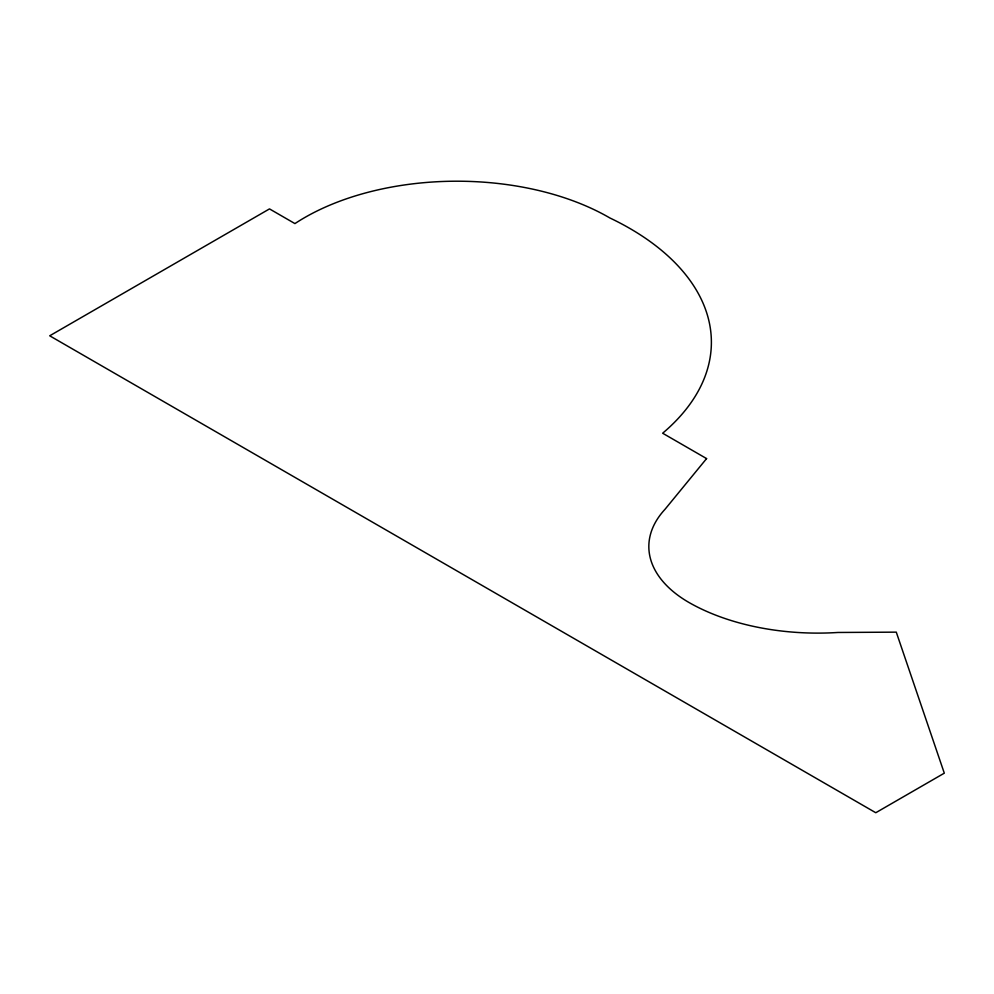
<?xml version="1.0" encoding="UTF-8"?>
<svg xmlns="http://www.w3.org/2000/svg" width="994" height="994" viewBox="0 0 994 994"><rect width="100%" height="100%" fill="white"/><g stroke="black" fill="none" stroke-linecap="round" stroke-linejoin="round"><path stroke-width="1.49" d="M706.585 458.594L665.011 509.301A136.923 79.048 0 0 0 690.644 603.433A182.884 105.588 0 0 0 837.905 632.47L896.277 632.147L944.3 773.17L875.776 812.732L49.7 335.798L269.498 208.902L294.932 223.588A215.499 124.412 0 0 1 609.918 217.984A279.028 161.103 0 0 1 662.65 433.222L706.585 458.594"/></g></svg>
